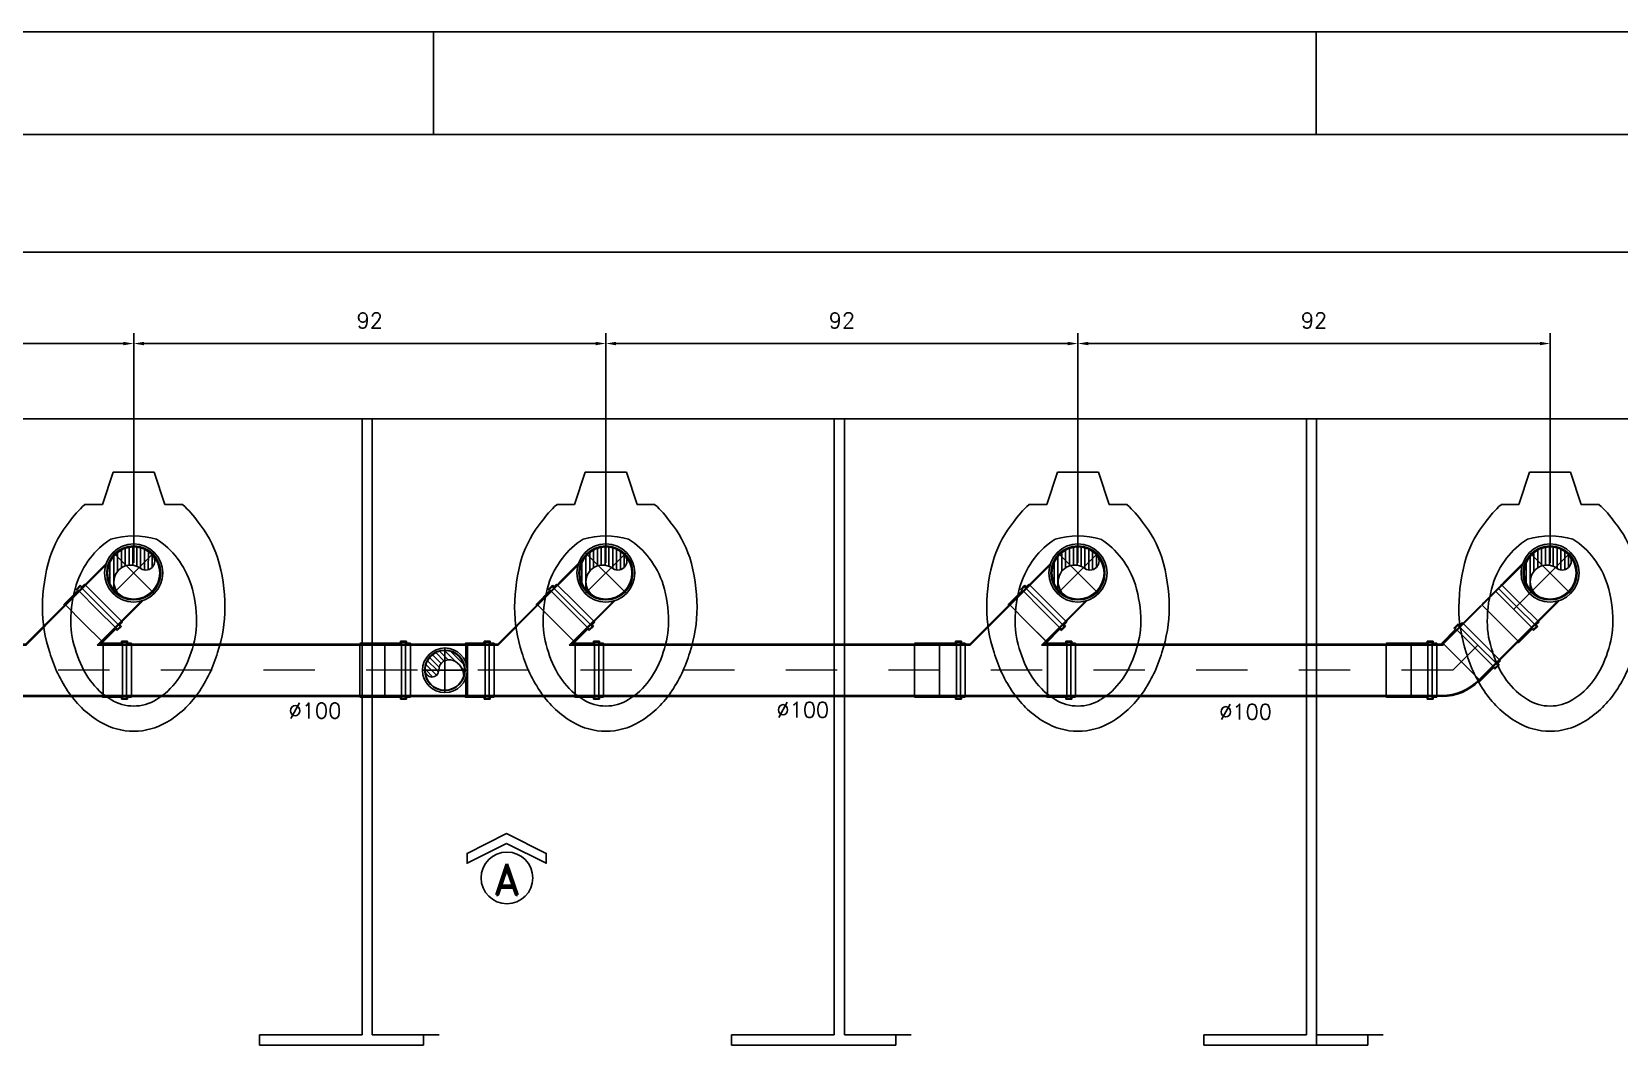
# Model space of a CAD drawing. Header units: millimetres. Extents: x -2485 to 3289, y -257 to 1952.
# Drawn here: x 58.573 to 61.666, y 39.772 to 41.746 of the extents above; entities that cross this region are included whole.
import ezdxf
from ezdxf.enums import TextEntityAlignment as Align

# ---------------------------------------------------------------- set-up
doc = ezdxf.new("R2010")
doc.units = ezdxf.units.MM
doc.header["$LTSCALE"] = 0.3
doc.linetypes.add('CONTINUO', pattern=[0])
doc.linetypes.add('HID', pattern=[0.37, 0.07, -0.1, 0.03, -0.1, 0.07])
for name, color, linetype in [('PAREDE', 7, 'CONTINUO'), ('SAN', 11, 'Continuous'), ('TEX', 11, 'Continuous'), ('TEXTO', 3, 'Continuous'), ('TUB', 1, 'Continuous')]:
    doc.layers.add(name, color=color, linetype=linetype)
doc.layers.add('PROJETO ESGOTO', color=1, linetype='HID', lineweight=15)
doc.styles.add('ROMAND', font='romand')
doc.styles.add('ROMANS', font='romans.shx', dxfattribs={"height": 0.03})
doc.dimstyles.new('20', dxfattribs={"dimtxt": 0.03, "dimasz": 0.02, "dimexe": 0.02, "dimexo": 0.02, "dimgap": 0.03, "dimtad": 1, "dimdec": 3, "dimlfac": 100, "dimdsep": 46, "dimtxsty": 'ROMANS', "dimcen": 0.02, "dimclrd": 11, "dimclre": 11, "dimclrt": 3, "dimadec": 0, "dimazin": 0, "dimtfac": 3.333333, "dimtdec": 3, "dimtix": 1, "dimtmove": 2, "dimatfit": 3, "dimfxl": 0, "dimtolj": 1, "dimarcsym": 0})

# ---------------------------------------------------------------- blocks, each defined once
blk = doc.blocks.new('vs')
at = {"layer": 'SAN'}
for p, q in [((0.1669, 0.0608), (0.1669, 0.0956)), ((0.1033, 0.04), (0.1669, 0.0608)), ((0.1033, 0.04), (0.1033, 0)), ((0.1033, -0.04), (0.1033, 0)), ((0.1033, -0.04), (0.1669, -0.0608)), ((0.1669, -0.0956), (0.1669, -0.0608))]:
    blk.add_line(p, q, dxfattribs=at)
for centre, radius, start, end in [((0.3376, -0.0421), 0.2164, 108.2402, 129.1699), ((0.3668, -0.1583), 0.336, 90.0033, 106.7766), ((0.3667, -0.102), 0.2798, 71.601, 89.9864), ((0.3805, -0.0938), 0.2678, 55.0356, 73.8462), ((0.3142, -0.0363), 0.1977, 124.9644, 138.1402), ((0.4207, -0.0363), 0.1977, 30.64, 55.0356), ((0.3733, -0.0455), 0.1653, 107.7554, 128.0493), ((0.3947, -0.1284), 0.2508, 90, 106.6532), ((0.3946, -0.0506), 0.173, 69.9171, 89.9758), ((0.401, -0.0653), 0.185, 54.1651, 73.3468), ((0.3508, -0.0253), 0.1357, 125.8349, 149.1749), ((0.4299, -0.0253), 0.1357, 30.8251, 54.1651), ((0.482, 0), 0.1264, 0, 30.64), ((0.3797, 0), 0.152, 163.0933, 196.9067), ((0.4772, 0), 0.0821, 327.4372, 32.5628), ((0.482, 0), 0.1264, 329.36, 0), ((0.3508, 0.0253), 0.1357, 210.8251, 234.1651), ((0.4299, 0.0253), 0.1357, 305.8349, 329.1749), ((0.3733, 0.0455), 0.1653, 231.9507, 252.2446), ((0.401, 0.0653), 0.185, 286.6532, 305.8349), ((0.4207, 0.0363), 0.1977, 304.9644, 329.36), ((0.3142, 0.0363), 0.1977, 221.8598, 235.0356), ((0.3947, 0.1284), 0.2508, 253.3468, 270), ((0.3946, 0.0506), 0.173, 270.0242, 290.0829), ((0.3376, 0.0421), 0.2164, 230.8301, 251.7598), ((0.3805, 0.0938), 0.2678, 286.1538, 304.9644), ((0.3668, 0.1583), 0.336, 253.2234, 269.9967), ((0.3667, 0.102), 0.2798, 270.0136, 288.399)]:
    blk.add_arc(centre, radius, start, end, dxfattribs=at)
blk = doc.blocks.new('c90c100t')
at = {"layer": 'TUB', "color": 7}
for p, q in [((-0.0136, 0.0051), (-0.0399, 0.0314)), ((-0.0097, 0.0118), (-0.0349, 0.0369)), ((-0.0045, 0.0172), (-0.029, 0.0417)), ((0.0019, 0.0214), (-0.0223, 0.0456)), ((0.0098, 0.0241), (-0.0147, 0.0486)), ((0.0199, 0.0246), (-0.006, 0.0504)), ((0.0506, 0.0045), (0.0045, 0.0506)), ((0.0474, 0.0183), (0.0183, 0.0474)), ((-0.0247, -0.0156), (-0.0499, 0.0095)), ((-0.019, -0.0108), (-0.0476, 0.0178)), ((-0.0157, -0.0035), (-0.0442, 0.025)), ((-0.0332, -0.0177), (-0.0508, -0.0002))]:
    blk.add_line(p, q, dxfattribs=at)
at = {"layer": 'TUB', "color": 1, "linetype": 'Continuous'}
for p, q in [((0, 0.0566), (0, -0.0566)), ((-0.0566, 0), (0.0566, 0))]:
    blk.add_line(p, q, dxfattribs=at)
at = {"layer": 'TUB', "color": 4}
for p, q in [((0.025, 0.0508), (0.1332, 0.0508)), ((0.0283, 0.049), (0.138, 0.049)), ((0.025, -0.0508), (0.1332, -0.0508)), ((0.0283, -0.049), (0.138, -0.049))]:
    blk.add_line(p, q, dxfattribs=at)
at = {"layer": 'TUB', "color": 3}
for p, q in [((0.138, 0.0497), (0.1332, 0.0508)), ((0.138, 0.0497), (0.138, 0.049)), ((0.138, -0.0497), (0.1332, -0.0508)), ((0.138, -0.0497), (0.138, -0.049))]:
    blk.add_line(p, q, dxfattribs=at)
at = {"layer": 'TUB', "color": 3, "linetype": 'Continuous'}
for p in [(0.138, 0.049), (0.138, -0.049)]:
    blk.add_line(p, (0.138, 0), dxfattribs=at)
at = {"layer": 'TUB', "color": 4}
for radius in [0.0566, 0.0526, 0.0508]:
    blk.add_circle((0, 0), radius, dxfattribs=at)
for centre, radius, start, end in [((-0.0331, 0), 0.0177, 180, 0), ((0.0164, -0.008), 0.0327, 344.7642, 165.8659)]:
    blk.add_arc(centre, radius, start, end, dxfattribs=at)
blk = doc.blocks.new('j45e100d')
at = {"layer": 'TUB', "color": 4}
for p, q in [((0.0211, 0.0508), (0.0229, 0.0526)), ((0.0218, 0.049), (0.0236, 0.0508)), ((0.0229, 0.0526), (0.0594, 0.0526)), ((0.0236, 0.0508), (0.0612, 0.0508)), ((0.0594, 0.0566), (0.071, 0.0566)), ((0.0594, 0.0526), (0.0594, 0.0566)), ((0.0612, 0.0508), (0.0612, 0.0548)), ((0.0612, 0.0548), (0.0692, 0.0548)), ((0.0692, 0.0548), (0.0692, 0.0508)), ((0.0692, 0.0508), (0.0786, 0.0508)), ((0.071, 0.0566), (0.071, 0.0526)), ((0.071, 0.0526), (0.0786, 0.0526)), ((-0.0495, 0.0198), (-0.092, -0.0227)), ((-0.0508, 0.021), (-0.0898, -0.018)), ((0.0211, -0.0482), (-0.0227, -0.092)), ((0.021, -0.0508), (-0.018, -0.0898)), ((0.0211, -0.0482), (0.0236, -0.0508)), ((0.0211, -0.0508), (0.0229, -0.0526)), ((0.0229, -0.0526), (0.0594, -0.0526)), ((0.0236, -0.0508), (0.0612, -0.0508)), ((0.0594, -0.0526), (0.0594, -0.0566)), ((0.0594, -0.0566), (0.071, -0.0566)), ((0.0612, -0.0508), (0.0612, -0.0548)), ((0.0612, -0.0548), (0.0692, -0.0548)), ((0.0692, -0.0548), (0.0692, -0.0508)), ((0.0692, -0.0508), (0.0786, -0.0508)), ((0.071, -0.0566), (0.071, -0.0526)), ((0.071, -0.0526), (0.0786, -0.0526))]:
    blk.add_line(p, q, dxfattribs=at)
at = {"layer": 'TUB', "color": 3}
for p, q in [((0.0236, 0.0508), (0.0236, 0)), ((0.0612, 0.0508), (0.0612, 0)), ((0.0692, 0.0508), (0.0692, 0)), ((0.0786, 0.0526), (0.0786, 0)), ((0.0612, -0.0508), (0.0612, 0)), ((0.0692, -0.0508), (0.0692, 0)), ((-0.0924, -0.0222), (-0.0898, -0.018)), ((-0.0924, -0.0222), (-0.092, -0.0227)), ((0.0236, -0.0508), (0.0236, 0)), ((0.0786, -0.0526), (0.0786, 0)), ((-0.0222, -0.0924), (-0.0227, -0.092)), ((-0.0222, -0.0924), (-0.018, -0.0898))]:
    blk.add_line(p, q, dxfattribs=at)
at = {"layer": 'TUB', "color": 3, "linetype": 'Continuous'}
for q in [(-0.092, -0.0227), (-0.0227, -0.092)]:
    blk.add_line((-0.0573, -0.0573), q, dxfattribs=at)
at = {"layer": 'TUB', "color": 4}
for radius, start in [(0.1016, 89.9693), (0.0998, 89.5425)]:
    blk.add_arc((0.021, -0.0508), radius, start, 135, dxfattribs=at)
blk = doc.blocks.new('JS100D')
at = {"layer": 'TUB', "color": 3}
for p, q in [((-0.08, 0.049), (-0.0779, 0.0508)), ((0.13, 0.0508), (0.13, 0)), ((0.1676, 0.0508), (0.1676, 0)), ((0.1756, 0.0508), (0.1756, 0)), ((0.185, 0.0526), (0.185, 0)), ((0.13, -0.0508), (0.13, 0)), ((0.1676, -0.0508), (0.1676, 0)), ((0.1756, -0.0508), (0.1756, 0)), ((0.185, -0.0526), (0.185, 0)), ((-0.08, -0.049), (-0.0779, -0.0508)), ((0.1278, -0.056), (0.0919, -0.0919)), ((0.056, -0.1278), (0.0919, -0.0919)), ((0.1544, -0.0826), (0.1185, -0.1185)), ((0.1601, -0.0882), (0.1242, -0.1242)), ((0.0826, -0.1544), (0.1185, -0.1185)), ((0.168, -0.0936), (0.1308, -0.1308)), ((0.0882, -0.1601), (0.1242, -0.1242)), ((0.0936, -0.168), (0.1308, -0.1308))]:
    blk.add_line(p, q, dxfattribs=at)
at = {"layer": 'TUB', "color": 4}
for p, q in [((0, 0.049), (-0.08, 0.049)), ((0, 0.0508), (-0.0779, 0.0508)), ((0.1275, 0.0508), (0, 0.0508)), ((0.1282, 0.049), (0, 0.049)), ((0.1275, 0.0508), (0.1293, 0.0526)), ((0.1282, 0.049), (0.13, 0.0508)), ((0.1293, 0.0526), (0.1658, 0.0526)), ((0.13, 0.0508), (0.1676, 0.0508)), ((0.1658, 0.0566), (0.1774, 0.0566)), ((0.1658, 0.0526), (0.1658, 0.0566)), ((0.1676, 0.0508), (0.1676, 0.0548)), ((0.1676, 0.0548), (0.1756, 0.0548)), ((0.1756, 0.0548), (0.1756, 0.0508)), ((0.1756, 0.0508), (0.185, 0.0508)), ((0.1774, 0.0566), (0.1774, 0.0526)), ((0.1774, 0.0526), (0.185, 0.0526)), ((-0.0203, -0.049), (-0.08, -0.049)), ((-0.021, -0.0508), (-0.0779, -0.0508)), ((-0.021, -0.0508), (0.0542, -0.126)), ((-0.0203, -0.049), (0.056, -0.1253)), ((0.1183, -0.049), (0.1253, -0.056)), ((0.1282, -0.049), (0.1183, -0.049)), ((0.1226, -0.0508), (0.126, -0.0542)), ((0.1275, -0.0508), (0.1226, -0.0508)), ((0.1253, -0.056), (0.1278, -0.056)), ((0.126, -0.0542), (0.1286, -0.0542)), ((0.1275, -0.0508), (0.1293, -0.0526)), ((0.1278, -0.056), (0.1544, -0.0826)), ((0.1282, -0.049), (0.13, -0.0508)), ((0.1286, -0.0542), (0.1544, -0.08)), ((0.1293, -0.0526), (0.1658, -0.0526)), ((0.13, -0.0508), (0.1676, -0.0508)), ((0.1658, -0.0526), (0.1658, -0.0566)), ((0.1658, -0.0566), (0.1774, -0.0566)), ((0.1676, -0.0508), (0.1676, -0.0548)), ((0.1676, -0.0548), (0.1756, -0.0548)), ((0.1756, -0.0548), (0.1756, -0.0508)), ((0.1756, -0.0508), (0.185, -0.0508)), ((0.1774, -0.0566), (0.1774, -0.0526)), ((0.1774, -0.0526), (0.185, -0.0526)), ((0.1544, -0.08), (0.1573, -0.0772)), ((0.1544, -0.0826), (0.1573, -0.0798)), ((0.1573, -0.0772), (0.1655, -0.0854)), ((0.1573, -0.0798), (0.1629, -0.0854)), ((0.1629, -0.0854), (0.1601, -0.0882)), ((0.1601, -0.0882), (0.1667, -0.0949)), ((0.1655, -0.0854), (0.1626, -0.0882)), ((0.1626, -0.0882), (0.168, -0.0936)), ((0.0542, -0.126), (0.0542, -0.1286)), ((0.0542, -0.1286), (0.08, -0.1544)), ((0.056, -0.1253), (0.056, -0.1278)), ((0.056, -0.1278), (0.0826, -0.1544)), ((0.08, -0.1544), (0.0772, -0.1573)), ((0.0826, -0.1544), (0.0798, -0.1573)), ((0.0772, -0.1573), (0.0854, -0.1655)), ((0.0798, -0.1573), (0.0854, -0.1629)), ((0.0854, -0.1629), (0.0882, -0.1601)), ((0.0854, -0.1655), (0.0882, -0.1626)), ((0.0882, -0.1601), (0.0949, -0.1667)), ((0.0882, -0.1626), (0.0936, -0.168))]:
    blk.add_line(p, q, dxfattribs=at)
at = {"layer": 'TUB', "color": 3, "linetype": 'Continuous'}
for p in [(-0.08, 0.049), (-0.08, -0.049)]:
    blk.add_line(p, (-0.08, 0), dxfattribs=at)
blk = doc.blocks.new('l100')
at = {"layer": 'TUB', "color": 4}
for p, q in [((-0.049, 0.0518), (-0.0475, 0.0526)), ((0, 0.0508), (-0.049, 0.0508)), ((-0.0475, 0.0526), (0.0308, 0.0526)), ((0, 0.0508), (0.0326, 0.0508)), ((0.0308, 0.0566), (0.0424, 0.0566)), ((0.0308, 0.0526), (0.0308, 0.0566)), ((0.0326, 0.0548), (0.0406, 0.0548)), ((0.0326, 0.0508), (0.0326, 0.0548)), ((0.0406, 0.0548), (0.0406, 0.0508)), ((0.0406, 0.0508), (0.05, 0.0508)), ((0.0424, 0.0566), (0.0424, 0.0526)), ((0.0424, 0.0526), (0.05, 0.0526)), ((0, -0.0508), (-0.049, -0.0508)), ((-0.049, -0.0518), (-0.0475, -0.0526)), ((-0.0475, -0.0526), (0.0308, -0.0526)), ((0, -0.0508), (0.0326, -0.0508)), ((0.0308, -0.0526), (0.0308, -0.0566)), ((0.0308, -0.0566), (0.0424, -0.0566)), ((0.0326, -0.0508), (0.0326, -0.0548)), ((0.0326, -0.0548), (0.0406, -0.0548)), ((0.0406, -0.0508), (0.05, -0.0508)), ((0.0406, -0.0548), (0.0406, -0.0508)), ((0.0424, -0.0526), (0.05, -0.0526)), ((0.0424, -0.0566), (0.0424, -0.0526))]:
    blk.add_line(p, q, dxfattribs=at)
at = {"layer": 'TUB', "color": 3}
for p, q in [((-0.049, 0.0518), (-0.049, 0)), ((0, 0.0508), (0, 0)), ((0.0326, 0.0508), (0.0326, 0)), ((0.0406, 0.0508), (0.0406, 0)), ((0.05, 0.0526), (0.05, 0)), ((-0.049, -0.0518), (-0.049, 0)), ((0, -0.0508), (0, 0)), ((0.0326, -0.0508), (0.0326, 0)), ((0.0406, -0.0508), (0.0406, 0)), ((0.05, -0.0526), (0.05, 0))]:
    blk.add_line(p, q, dxfattribs=at)
blk = doc.blocks.new('TS100X75T')
at = {"layer": 'TUB', "color": 3}
for p, q in [((0, 0.0497), (0.0048, 0.0508)), ((0, 0.0497), (0, 0.049)), ((0.158, 0.0508), (0.158, 0.0144)), ((0.158, 0.0377), (0.158, 0.0144)), ((0.1956, 0.0508), (0.1956, 0)), ((0.2036, 0.0508), (0.2036, 0)), ((0.213, 0.0526), (0.213, 0)), ((0.2036, -0.0508), (0.2036, 0)), ((0.158, -0.0508), (0.158, -0.0144)), ((0.158, -0.0378), (0.158, -0.0144)), ((0.1956, -0.0508), (0.1956, 0)), ((0.213, -0.0526), (0.213, 0)), ((0, -0.0497), (0, -0.049)), ((0, -0.0497), (0.0048, -0.0508))]:
    blk.add_line(p, q, dxfattribs=at)
at = {"layer": 'TUB', "color": 4}
for p, q in [((0.1562, 0.049), (0, 0.049)), ((0.1555, 0.0508), (0.0048, 0.0508)), ((0.1555, 0.0508), (0.1573, 0.0526)), ((0.1562, 0.049), (0.158, 0.0508)), ((0.1573, 0.0526), (0.1938, 0.0526)), ((0.158, 0.0508), (0.1956, 0.0508)), ((0.1938, 0.0566), (0.2054, 0.0566)), ((0.1938, 0.0526), (0.1938, 0.0566)), ((0.1956, 0.0548), (0.2036, 0.0548)), ((0.1956, 0.0508), (0.1956, 0.0548)), ((0.2036, 0.0548), (0.2036, 0.0508)), ((0.2036, 0.0508), (0.213, 0.0508)), ((0.2054, 0.0566), (0.2054, 0.0526)), ((0.2054, 0.0526), (0.213, 0.0526)), ((0, -0.049), (0.1562, -0.049)), ((0.1555, -0.0508), (0.0048, -0.0508)), ((0.1555, -0.0508), (0.1573, -0.0526)), ((0.1562, -0.049), (0.158, -0.0508)), ((0.1573, -0.0526), (0.1938, -0.0526)), ((0.158, -0.0508), (0.1956, -0.0508)), ((0.1938, -0.0526), (0.1938, -0.0566)), ((0.1938, -0.0566), (0.2054, -0.0566)), ((0.1956, -0.0508), (0.1956, -0.0548)), ((0.1956, -0.0548), (0.2036, -0.0548)), ((0.2036, -0.0548), (0.2036, -0.0508)), ((0.2036, -0.0508), (0.213, -0.0508)), ((0.2054, -0.0566), (0.2054, -0.0526)), ((0.2054, -0.0526), (0.213, -0.0526))]:
    blk.add_line(p, q, dxfattribs=at)
at = {"layer": 'TUB', "color": 3, "linetype": 'Continuous'}
for q in [(0, 0.049), (0, -0.049)]:
    blk.add_line((0, 0), q, dxfattribs=at)
at = {"layer": 'TUB', "color": 7}
for p, q in [((0.1156, 0.0179), (0.0991, 0.0344)), ((0.117, 0.0271), (0.1067, 0.0374)), ((0.117, 0.0377), (0.116, 0.0387)), ((0.1379, 0.0168), (0.117, 0.0377)), ((0.1541, 0.0112), (0.1282, 0.0371)), ((0.0805, 0), (0.0783, 0.0021)), ((0.0911, 0), (0.0799, 0.0112)), ((0.1017, 0), (0.083, 0.0186)), ((0.106, 0.0063), (0.0873, 0.0249)), ((0.1098, 0.0131), (0.0927, 0.0302)), ((0.1236, 0.0205), (0.117, 0.0271)), ((0.1547, 0), (0.1492, 0.0055)), ((0.0937, -0.0132), (0.0805, 0)), ((0.1008, -0.0098), (0.0911, 0)), ((0.1047, -0.003), (0.1017, 0)), ((0.1557, -0.001), (0.1547, 0))]:
    blk.add_line(p, q, dxfattribs=at)
at = {"layer": 'TUB', "color": 1, "linetype": 'Continuous'}
for p, q in [((0.117, -0.0442), (0.117, 0.0441)), ((0.0729, 0), (0.1612, 0))]:
    blk.add_line(p, q, dxfattribs=at)
at = {"layer": 'TUB', "color": 4}
for radius in [0.0435, 0.0394, 0.0387]:
    blk.add_circle((0.117, 0), radius, dxfattribs=at)
for centre, radius, start, end in [((0.1256, 0), 0.0206, 68.9015, 180), ((0.1213, -0.0111), 0.0324, 357.8255, 68.9015), ((0.0917, 0), 0.0134, 180, 0)]:
    blk.add_arc(centre, radius, start, end, dxfattribs=at)
blk = doc.blocks.new('*D90')
at = {"layer": 'TEXTO', "color": 11, "lineweight": -2}
for p, q in [((58.7712, 40.7117), (58.7712, 41.1587)), ((57.1912, 41.1387), (58.7512, 41.1387))]:
    blk.add_line(p, q, dxfattribs=at)
at = {"layer": 'TEXTO', "color": 11}
for points in [[(57.1912, 41.142), (57.1912, 41.1353), (57.1712, 41.1387)], [(58.7512, 41.142), (58.7512, 41.1353), (58.7712, 41.1387)]]:
    blk.add_solid(points, dxfattribs=at)
at = {"layer": 'TEXTO', "color": 3, "insert": (57.9712, 41.1837), "char_height": 0.03, "attachment_point": 5, "style": 'ROMANS'}
blk.add_mtext('\\A1;160', dxfattribs=at)
blk = doc.blocks.new('*D91')
at = {"layer": 'TEXTO', "color": 11, "lineweight": -2}
for p, q in [((59.6912, 40.7117), (59.6912, 41.1587)), ((58.7912, 41.1387), (59.6712, 41.1387))]:
    blk.add_line(p, q, dxfattribs=at)
at = {"layer": 'TEXTO', "color": 11}
for points in [[(58.7912, 41.142), (58.7912, 41.1353), (58.7712, 41.1387)], [(59.6712, 41.142), (59.6712, 41.1353), (59.6912, 41.1387)]]:
    blk.add_solid(points, dxfattribs=at)
at = {"layer": 'TEXTO', "color": 3, "insert": (59.2312, 41.1837), "char_height": 0.03, "attachment_point": 5, "style": 'ROMANS'}
blk.add_mtext('\\A1;92', dxfattribs=at)
blk = doc.blocks.new('*D92')
at = {"layer": 'TEXTO', "color": 11, "lineweight": -2}
for p, q in [((60.6112, 40.7117), (60.6112, 41.1587)), ((59.7112, 41.1387), (60.5912, 41.1387))]:
    blk.add_line(p, q, dxfattribs=at)
at = {"layer": 'TEXTO', "color": 11}
for points in [[(59.7112, 41.142), (59.7112, 41.1353), (59.6912, 41.1387)], [(60.5912, 41.142), (60.5912, 41.1353), (60.6112, 41.1387)]]:
    blk.add_solid(points, dxfattribs=at)
at = {"layer": 'TEXTO', "color": 3, "insert": (60.1512, 41.1837), "char_height": 0.03, "attachment_point": 5, "style": 'ROMANS'}
blk.add_mtext('\\A1;92', dxfattribs=at)
blk = doc.blocks.new('*D93')
at = {"layer": 'TEXTO', "color": 11, "lineweight": -2}
for p, q in [((61.5312, 40.7117), (61.5312, 41.1587)), ((60.6312, 41.1387), (61.5112, 41.1387))]:
    blk.add_line(p, q, dxfattribs=at)
at = {"layer": 'TEXTO', "color": 11}
for points in [[(60.6312, 41.142), (60.6312, 41.1353), (60.6112, 41.1387)], [(61.5112, 41.142), (61.5112, 41.1353), (61.5312, 41.1387)]]:
    blk.add_solid(points, dxfattribs=at)
at = {"layer": 'TEXTO', "color": 3, "insert": (61.0712, 41.1837), "char_height": 0.03, "attachment_point": 5, "style": 'ROMANS'}
blk.add_mtext('\\A1;92', dxfattribs=at)
blk = doc.blocks.new('100')
at = {"layer": 'TEX', "color": 9, "style": 'ROMANS'}
blk.add_text('%%c100', height=0.03, dxfattribs=at).set_placement((0, 0))
blk = doc.blocks.new('ind2')
at = {"layer": 'TEX', "color": 5}
blk.add_lwpolyline([(-0.0006, 0.0672), (-0.0778, 0.0286), (-0.0778, 0.0479), (-0.0006, 0.0865), (0.0767, 0.0479), (0.0767, 0.0286)], close=True, dxfattribs=at)
blk.add_circle((0, 0), 0.0503, dxfattribs=at)
at = {"layer": 'TEX', "style": 'ROMAND'}
blk.add_attdef('LETRA', text='', height=0.06, dxfattribs=at).set_placement((0, -0.0328), align=Align.CENTER)

msp = doc.modelspace()

# ---------------------------------------------------------------- linework, layer by layer
at = {"color": 4, "linetype": 'Continuous'}
msp.add_line((55.455361, 41.746047), (72.075361, 41.746047), dxfattribs=at)
at = {"color": 5, "linetype": 'Continuous'}
for p, q in [((59.355361, 41.546047), (59.355361, 41.746047)), ((61.075361, 41.546047), (61.075361, 41.746047))]:
    msp.add_line(p, q, dxfattribs=at)
at = {"color": 12, "linetype": 'Continuous'}
msp.add_line((71.875361, 41.546047), (55.955361, 41.546047), dxfattribs=at)
at = {"layer": 'PAREDE'}
for p, q in [((56.821211, 41.316718), (63.346211, 41.316718)), ((61.996211, 40.991718), (56.821211, 40.991718)), ((63.196211, 40.991718), (57.936211, 40.991718))]:
    msp.add_line(p, q, dxfattribs=at)
at = {"layer": 'PROJETO ESGOTO'}
for p, q in [((61.531211, 40.691718), (61.341707, 40.502213)), ((59.32417, 40.502213), (57.51541, 40.502213)), ((61.341707, 40.502213), (59.421007, 40.502213))]:
    msp.add_line(p, q, dxfattribs=at)
at = {"layer": 'SAN', "linetype": 'CONTINUO'}
for p, q in [((59.216211, 40.991718), (59.216211, 39.791718)), ((59.216211, 40.991718), (59.216211, 39.791718)), ((59.236211, 40.991718), (59.236211, 39.791718)), ((59.236211, 40.991718), (59.236211, 39.791718)), ((60.136211, 40.991718), (60.136211, 39.791718)), ((60.136211, 40.991718), (60.136211, 39.791718)), ((60.156211, 40.991718), (60.156211, 39.791718)), ((60.156211, 40.991718), (60.156211, 39.791718)), ((61.056211, 39.791718), (61.056211, 40.991718)), ((61.056211, 40.991718), (61.056211, 39.791718)), ((61.056211, 39.791718), (61.056211, 40.991718)), ((61.056211, 40.991718), (61.056211, 39.791718)), ((61.056211, 40.991718), (61.056211, 39.791718)), ((61.056211, 40.991718), (61.056211, 39.791718)), ((61.076211, 39.771718), (61.076211, 40.991718)), ((61.076211, 39.771718), (61.076211, 40.991718)), ((61.076211, 40.991718), (61.076211, 39.791718)), ((61.076211, 40.991718), (61.076211, 39.791718)), ((59.016211, 39.791718), (59.016211, 39.771718)), ((59.216211, 39.791718), (59.016211, 39.791718)), ((59.016211, 39.791718), (59.016211, 39.771718)), ((59.216211, 39.791718), (59.016211, 39.791718)), ((59.236211, 39.791718), (59.366211, 39.791718)), ((59.336211, 39.791718), (59.236211, 39.791718)), ((59.236211, 39.791718), (59.366211, 39.791718)), ((59.336211, 39.791718), (59.236211, 39.791718)), ((59.336211, 39.791718), (59.336211, 39.771718)), ((59.366211, 39.791718), (59.336211, 39.791718)), ((59.336211, 39.791718), (59.336211, 39.771718)), ((59.366211, 39.791718), (59.336211, 39.791718)), ((59.936211, 39.791718), (59.936211, 39.771718)), ((60.136211, 39.791718), (59.936211, 39.791718)), ((59.936211, 39.791718), (59.936211, 39.771718)), ((60.136211, 39.791718), (59.936211, 39.791718)), ((60.156211, 39.791718), (60.286211, 39.791718)), ((60.256211, 39.791718), (60.156211, 39.791718)), ((60.156211, 39.791718), (60.286211, 39.791718)), ((60.256211, 39.791718), (60.156211, 39.791718)), ((60.256211, 39.791718), (60.256211, 39.771718)), ((60.286211, 39.791718), (60.256211, 39.791718)), ((60.256211, 39.791718), (60.256211, 39.771718)), ((60.286211, 39.791718), (60.256211, 39.791718)), ((60.856211, 39.791718), (61.056211, 39.791718)), ((60.856211, 39.791718), (60.856211, 39.771718)), ((61.056211, 39.791718), (60.856211, 39.791718)), ((60.856211, 39.791718), (61.056211, 39.791718)), ((60.856211, 39.791718), (60.856211, 39.771718)), ((61.056211, 39.791718), (60.856211, 39.791718)), ((61.076211, 39.791718), (61.206211, 39.791718)), ((61.176211, 39.791718), (61.076211, 39.791718)), ((61.076211, 39.791718), (61.206211, 39.791718)), ((61.176211, 39.791718), (61.076211, 39.791718)), ((61.176211, 39.791718), (61.176211, 39.771718)), ((61.206211, 39.791718), (61.176211, 39.791718)), ((61.176211, 39.791718), (61.176211, 39.771718)), ((61.206211, 39.791718), (61.176211, 39.791718)), ((59.016211, 39.771718), (59.236211, 39.771718)), ((59.016211, 39.771718), (59.236211, 39.771718)), ((59.221211, 39.771718), (59.336211, 39.771718)), ((59.221211, 39.771718), (59.336211, 39.771718)), ((59.936211, 39.771718), (60.156211, 39.771718)), ((59.936211, 39.771718), (60.156211, 39.771718)), ((60.141211, 39.771718), (60.256211, 39.771718)), ((60.141211, 39.771718), (60.256211, 39.771718)), ((60.856211, 39.771718), (61.076211, 39.771718)), ((60.856211, 39.771718), (61.076211, 39.771718)), ((61.076211, 39.771718), (61.176211, 39.771718)), ((61.076211, 39.771718), (61.176211, 39.771718))]:
    msp.add_line(p, q, dxfattribs=at)
at = {"layer": 'TUB', "color": 3}
for p, q in [((61.424297, 40.656645), (61.460218, 40.620724)), ((61.429954, 40.662302), (61.465875, 40.626381)), ((61.435328, 40.670222), (61.472521, 40.633028)), ((61.496139, 40.584803), (61.460218, 40.620724)), ((61.501796, 40.59046), (61.465875, 40.626381)), ((61.509715, 40.595834), (61.472521, 40.633028)), ((61.469552, 40.558216), (61.433631, 40.594137))]:
    msp.add_line(p, q, dxfattribs=at)
at = {"layer": 'TUB', "color": 4}
for p, q in [((61.39591, 40.628258), (61.322503, 40.554852)), ((61.39771, 40.627512), (61.323776, 40.553579)), ((61.469552, 40.558216), (61.496139, 40.584803)), ((61.496139, 40.584803), (61.498967, 40.581975)), ((61.498967, 40.579429), (61.50717, 40.587632)), ((61.498967, 40.581975), (61.504624, 40.587632)), ((61.501796, 40.59046), (61.508442, 40.597107)), ((61.504624, 40.587632), (61.501796, 40.59046)), ((61.504341, 40.59046), (61.509715, 40.595834)), ((61.50717, 40.587632), (61.504341, 40.59046)), ((61.467006, 40.558216), (61.393072, 40.484282)), ((61.467752, 40.556416), (61.394345, 40.48301)), ((61.467006, 40.558216), (61.469552, 40.558216)), ((61.467752, 40.556416), (61.470297, 40.556416)), ((61.470297, 40.556416), (61.496139, 40.582258)), ((61.496139, 40.582258), (61.498967, 40.579429)), ((58.711707, 40.553013), (59.260557, 40.553013)), ((58.711707, 40.551213), (59.260557, 40.551213)), ((59.631707, 40.553013), (60.341707, 40.553013)), ((59.631707, 40.551213), (60.341707, 40.551213)), ((60.551707, 40.553013), (61.260665, 40.553013)), ((60.551707, 40.551213), (61.260665, 40.551213)), ((58.711707, 40.453213), (59.260557, 40.453213)), ((58.711707, 40.451413), (59.260557, 40.451413)), ((59.631707, 40.453213), (60.341707, 40.453213)), ((59.631707, 40.451413), (60.341707, 40.451413)), ((60.551707, 40.453213), (61.260665, 40.453213)), ((60.551707, 40.451413), (61.260665, 40.451413))]:
    msp.add_line(p, q, dxfattribs=at)

# ---------------------------------------------------------------- block references
at = {"layer": 'PROJETO ESGOTO', "linetype": 'CONTINUO', "xscale": -1}
for name, p, rotation in [('c90c100t', (58.771211, 40.691718), 44.99999999998162), ('c90c100t', (59.691211, 40.691718), 44.99999999998162), ('c90c100t', (60.611211, 40.691718), 44.99999999998162), ('c90c100t', (61.531211, 40.691718), 44.99999999998162), ('JS100D', (58.581707, 40.502213), 180), ('JS100D', (59.501707, 40.502213), 180), ('JS100D', (60.421707, 40.502213), 180), ('j45e100d', (61.341707, 40.502213), 224.9999999999816), ('l100', (60.341707, 40.502213), 180), ('l100', (61.260665, 40.502213), 180)]:
    msp.add_blockref(name, p, dxfattribs=dict(at, rotation=rotation))
at = {"layer": 'PROJETO ESGOTO'}
for name in ['l100', 'TS100X75T']:
    msp.add_blockref(name, (59.260557, 40.502213), dxfattribs=at)
at = {"layer": 'SAN', "linetype": 'CONTINUO', "rotation": 270}
for p in [(58.771211, 40.991718), (59.691211, 40.991718), (60.611211, 40.991718), (61.531211, 40.991718)]:
    msp.add_blockref('vs', p, dxfattribs=at)
at = {"layer": 'TEXTO'}
for p in [(59.072929, 40.408442), (60.023633, 40.410236), (60.88631, 40.406345)]:
    msp.add_blockref('100', p, dxfattribs=at)
msp.add_blockref('ind2', (59.498517, 40.097667), dxfattribs=at).add_auto_attribs({'LETRA': 'A'})

# ---------------------------------------------------------------- dimensions: what is measured, and where the dimension line sits
for base, p1, p2, picture, middle in [((58.771211, 41.138668), (57.171211, 41.138668), (58.771211, 40.691718), '*D90', (57.971211, 41.183668)), ((59.691211, 41.138668), (58.771211, 41.138668), (59.691211, 40.691718), '*D91', (59.231211, 41.183668)), ((60.611211, 41.138668), (59.691211, 41.138668), (60.611211, 40.691718), '*D92', (60.151211, 41.183668)), ((61.531211, 41.138668), (60.611211, 41.138668), (61.531211, 40.691718), '*D93', (61.071211, 41.183668))]:
    dim = msp.add_linear_dim(base=base, p1=p1, p2=p2, dimstyle='20', dxfattribs=at)
    dim.commit()
    dim.dimension.update_dxf_attribs({"geometry": picture, "text_midpoint": middle})

doc.saveas('drawing.dxf')
